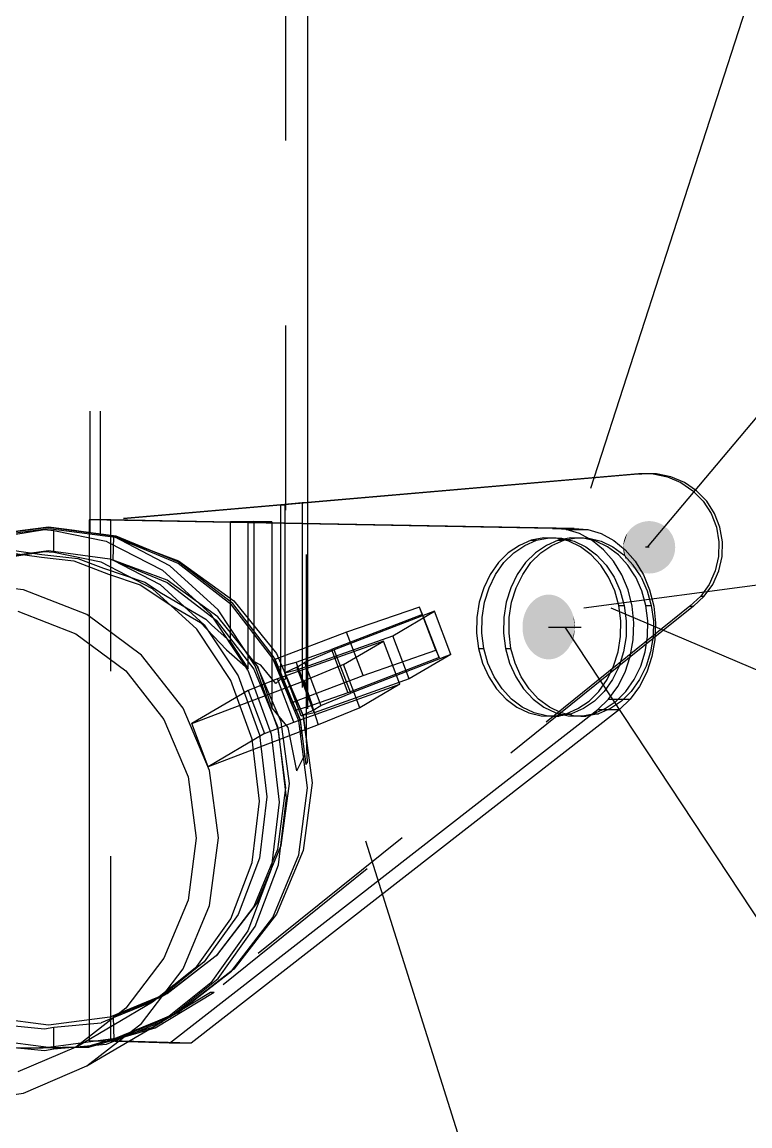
# Model space of a CAD drawing. Header units: millimetres. Extents: x 150000 to 150841, y 150000 to 150594.
# Drawn here: x 150241.28 to 150249.16, y 150458.07 to 150470.01 of the extents above; entities that cross this region are included whole.
import ezdxf

# ---------------------------------------------------------------- set-up
doc = ezdxf.new("R2010")
doc.units = ezdxf.units.MM
doc.linetypes.add('XKITLINE00', pattern=[0])
doc.linetypes.add('XKITLINE02', pattern=[4, 2, -2])

msp = doc.modelspace()

# ---------------------------------------------------------------- linework, layer by layer
at = {"color": 7, "linetype": 'XKITLINE02'}
for p, q in [((150244.129, 150502.728), (150244.129, 150462.903)), ((150242.012, 150464.485), (150242.012, 150465.799)), ((150242.124, 150464.47), (150242.124, 150465.799)), ((150248.11, 150465.122), (150247.989, 150465.123)), ((150248.11, 150465.122), (150248.148, 150465.122)), ((150248.11, 150465.122), (150248.265, 150465.091)), ((150248.265, 150465.091), (150248.411, 150465.029)), ((150248.411, 150465.029), (150248.542, 150464.939)), ((150248.542, 150464.939), (150248.652, 150464.825)), ((150244.366, 150464.812), (150241.231, 150464.541)), ((150244.366, 150464.809), (150241.27, 150464.541)), ((150244.311, 150464.808), (150244.077, 150464.787)), ((150244.077, 150464.787), (150244.121, 150464.788)), ((150244.077, 150462.963), (150244.077, 150464.787)), ((150244.355, 150464.808), (150244.121, 150464.788)), ((150244.121, 150464.788), (150244.121, 150462.967)), ((150244.355, 150464.808), (150244.311, 150464.808)), ((150244.311, 150464.808), (150244.311, 150462.291)), ((150244.355, 150462.249), (150244.355, 150464.808)), ((150248.652, 150464.825), (150248.738, 150464.691)), ((150248.738, 150464.691), (150248.796, 150464.543)), ((150240.832, 150464.448), (150241.562, 150464.544)), ((150241.562, 150464.528), (150240.836, 150464.432)), ((150241.563, 150464.544), (150241.282, 150464.507)), ((150241.563, 150464.544), (150241.338, 150464.515)), ((150241.562, 150464.544), (150242.293, 150464.448)), ((150242.288, 150464.432), (150241.562, 150464.528)), ((150241.787, 150464.515), (150241.563, 150464.544)), ((150241.843, 150464.507), (150241.563, 150464.544)), ((150242.295, 150464.448), (150241.633, 150464.535)), ((150243.724, 150464.592), (150242.002, 150464.625)), ((150242.002, 150464.625), (150242.002, 150463.284)), ((150242.237, 150464.625), (150242.002, 150464.625)), ((150242.237, 150458.986), (150242.237, 150464.625)), ((150243.724, 150464.597), (150242.237, 150464.625)), ((150243.533, 150463.304), (150243.533, 150464.605)), ((150243.533, 150464.605), (150243.724, 150464.601)), ((150243.533, 150464.605), (150243.75, 150464.605)), ((150243.75, 150464.605), (150243.788, 150464.605)), ((150243.788, 150464.601), (150243.788, 150464.605)), ((150243.982, 150464.601), (150243.788, 150464.605)), ((150243.788, 150464.591), (150243.788, 150463.091)), ((150243.982, 150464.588), (150243.982, 150462.594)), ((150244.366, 150464.58), (150244.366, 150461.999)), ((150248.796, 150464.543), (150248.823, 150464.386)), ((150240.77, 150464.401), (150241.52, 150464.518)), ((150241.338, 150464.515), (150241.001, 150464.47)), ((150241.52, 150464.518), (150241.622, 150464.507)), ((150241.622, 150464.269), (150241.622, 150464.507)), ((150241.622, 150464.507), (150242.187, 150464.394)), ((150242.124, 150464.47), (150241.787, 150464.515)), ((150242.264, 150464.189), (150242.27, 150464.442)), ((150242.878, 150464.127), (150242.27, 150464.442)), ((150242.27, 150464.442), (150242.969, 150464.18)), ((150242.965, 150464.152), (150242.288, 150464.432)), ((150242.973, 150464.166), (150242.293, 150464.448)), ((150242.907, 150464.194), (150242.295, 150464.448)), ((150246.72, 150464.348), (150246.849, 150464.403)), ((150246.791, 150464.403), (150246.849, 150464.403)), ((150246.849, 150464.403), (150246.984, 150464.429)), ((150247.084, 150464.403), (150246.955, 150464.348)), ((150247.013, 150464.348), (150247.142, 150464.403)), ((150247.219, 150464.429), (150247.084, 150464.403)), ((150247.084, 150464.403), (150247.142, 150464.403)), ((150247.142, 150464.403), (150247.277, 150464.429)), ((150247.219, 150464.429), (150247.277, 150464.429)), ((150247.355, 150464.426), (150247.219, 150464.429)), ((150247.277, 150464.429), (150247.414, 150464.426)), ((150247.489, 150464.393), (150247.355, 150464.426)), ((150247.414, 150464.426), (150247.548, 150464.393)), ((150240.898, 150464.203), (150241.562, 150464.291)), ((150241.143, 150464.298), (150241.492, 150464.249)), ((150241.562, 150464.291), (150242.227, 150464.203)), ((150242.187, 150464.394), (150242.213, 150464.38)), ((150242.213, 150464.38), (150242.797, 150464.079)), ((150246.601, 150464.266), (150246.72, 150464.348)), ((150246.955, 150464.348), (150246.835, 150464.266)), ((150246.894, 150464.266), (150247.013, 150464.348)), ((150247.617, 150464.333), (150247.489, 150464.393)), ((150247.548, 150464.393), (150247.675, 150464.333)), ((150247.734, 150464.246), (150247.617, 150464.333)), ((150247.675, 150464.333), (150247.792, 150464.246)), ((150248.823, 150464.386), (150248.819, 150464.227)), ((150241.52, 150464.279), (150240.833, 150464.172)), ((150241.492, 150464.249), (150241.881, 150464.206)), ((150241.622, 150464.269), (150241.52, 150464.279)), ((150242.132, 150464.166), (150241.622, 150464.269)), ((150241.881, 150464.206), (150242.158, 150464.1)), ((150242.69, 150463.878), (150242.132, 150464.166)), ((150242.227, 150464.203), (150242.846, 150463.947)), ((150242.264, 150464.189), (150242.772, 150463.926)), ((150242.847, 150463.97), (150242.264, 150464.189)), ((150242.969, 150464.18), (150243.57, 150463.748)), ((150243.558, 150463.718), (150242.973, 150464.166)), ((150246.495, 150464.161), (150246.601, 150464.266)), ((150246.835, 150464.266), (150246.729, 150464.161)), ((150246.788, 150464.161), (150246.894, 150464.266)), ((150247.837, 150464.135), (150247.734, 150464.246)), ((150247.792, 150464.246), (150247.895, 150464.135)), ((150248.819, 150464.227), (150248.784, 150464.072)), ((150242.158, 150464.1), (150242.605, 150463.95)), ((150242.797, 150464.079), (150243.321, 150463.602)), ((150243.401, 150463.65), (150242.878, 150464.127)), ((150243.546, 150463.706), (150242.965, 150464.152)), ((150246.405, 150464.034), (150246.495, 150464.161)), ((150246.729, 150464.161), (150246.639, 150464.034)), ((150246.698, 150464.034), (150246.788, 150464.161)), ((150247.906, 150464.029), (150247.837, 150464.135)), ((150247.965, 150464.029), (150247.895, 150464.135)), ((150248.784, 150464.072), (150248.719, 150463.926)), ((150242.605, 150463.95), (150242.785, 150463.83)), ((150242.772, 150463.926), (150243.25, 150463.489)), ((150242.846, 150463.947), (150243.378, 150463.539)), ((150243.396, 150463.575), (150242.847, 150463.97)), ((150246.334, 150463.889), (150246.405, 150464.034)), ((150246.639, 150464.034), (150246.569, 150463.889)), ((150246.627, 150463.889), (150246.698, 150464.034)), ((150247.922, 150464.004), (150247.906, 150464.029)), ((150247.988, 150463.857), (150247.922, 150464.004)), ((150247.981, 150464.004), (150247.965, 150464.029)), ((150247.981, 150464.004), (150248.047, 150463.857)), ((150248.719, 150463.926), (150248.626, 150463.797)), ((150243.17, 150463.442), (150242.69, 150463.878)), ((150242.785, 150463.83), (150243.268, 150463.548)), ((150246.285, 150463.732), (150246.334, 150463.889)), ((150246.569, 150463.889), (150246.52, 150463.732)), ((150246.578, 150463.732), (150246.627, 150463.889)), ((150248.033, 150463.697), (150247.988, 150463.857)), ((150248.047, 150463.857), (150248.091, 150463.697)), ((150248.51, 150463.689), (150243.316, 150459.514)), ((150243.992, 150463.125), (150243.546, 150463.706)), ((150244.006, 150463.134), (150243.558, 150463.718)), ((150243.57, 150463.748), (150244.03, 150463.177)), ((150246.259, 150463.567), (150246.285, 150463.732)), ((150246.52, 150463.732), (150246.494, 150463.567)), ((150246.552, 150463.567), (150246.578, 150463.732)), ((150248.033, 150463.697), (150248.091, 150463.697)), ((150248.054, 150463.531), (150248.033, 150463.697)), ((150248.091, 150463.697), (150248.113, 150463.531)), ((150248.626, 150463.797), (150248.51, 150463.689)), ((150248.51, 150463.689), (150248.549, 150463.689)), ((150248.626, 150463.797), (150248.665, 150463.797)), ((150243.698, 150463.033), (150243.321, 150463.602)), ((150243.818, 150463.052), (150243.396, 150463.575)), ((150243.802, 150463.043), (150243.401, 150463.65)), ((150245.613, 150463.6), (150244.627, 150463.22)), ((150245.743, 150463.635), (150244.657, 150463.217)), ((150245.581, 150463.679), (150244.791, 150463.408)), ((150245.291, 150463.37), (150245.743, 150463.635)), ((150245.613, 150463.6), (150245.581, 150463.679)), ((150245.759, 150463.212), (150245.581, 150463.679)), ((150245.792, 150463.133), (150245.613, 150463.6)), ((150245.921, 150463.168), (150245.743, 150463.635)), ((150246.257, 150463.398), (150246.259, 150463.567)), ((150246.494, 150463.567), (150246.491, 150463.398)), ((150246.55, 150463.398), (150246.552, 150463.567)), ((150247.652, 150463.672), (150254.597, 150460.728)), ((150243.25, 150463.489), (150243.618, 150462.935)), ((150243.268, 150463.548), (150243.327, 150463.486)), ((150243.327, 150463.486), (150243.533, 150463.304)), ((150243.378, 150463.539), (150243.786, 150463.007)), ((150248.051, 150463.362), (150248.054, 150463.531)), ((150248.113, 150463.531), (150248.11, 150463.362)), ((150243.538, 150462.887), (150243.17, 150463.442)), ((150248.13, 150463.353), (150243.355, 150459.514)), ((150244.791, 150463.408), (150244.013, 150463.111)), ((150244.262, 150463.004), (150245.291, 150463.37)), ((150244.969, 150462.941), (150244.791, 150463.408)), ((150245.469, 150462.903), (150245.291, 150463.37)), ((150246.278, 150463.232), (150246.257, 150463.398)), ((150246.491, 150463.398), (150246.512, 150463.232)), ((150246.571, 150463.232), (150246.55, 150463.398)), ((150248.025, 150463.197), (150248.051, 150463.362)), ((150248.11, 150463.362), (150248.084, 150463.197)), ((150243.533, 150463.304), (150243.724, 150463.01)), ((150244.243, 150463.085), (150244.627, 150463.22)), ((150244.657, 150463.217), (150244.334, 150463.081)), ((150244.627, 150463.22), (150244.805, 150462.753)), ((150244.835, 150462.75), (150244.657, 150463.217)), ((150244.969, 150462.941), (150245.759, 150463.212)), ((150245.759, 150463.212), (150245.792, 150463.133)), ((150246.219, 150463.232), (150246.278, 150463.232)), ((150246.322, 150463.072), (150246.278, 150463.232)), ((150246.512, 150463.232), (150246.571, 150463.232)), ((150246.512, 150463.232), (150246.556, 150463.072)), ((150246.615, 150463.072), (150246.571, 150463.232)), ((150243.863, 150463.05), (150243.788, 150463.091)), ((150243.788, 150463.091), (150243.828, 150463.029)), ((150244.272, 150462.449), (150243.992, 150463.125)), ((150244.006, 150463.134), (150244.077, 150462.963)), ((150244.013, 150463.111), (150244.047, 150463.029)), ((150244.191, 150462.644), (150244.013, 150463.111)), ((150244.03, 150463.177), (150244.32, 150462.505)), ((150245.792, 150463.133), (150244.805, 150462.753)), ((150245.921, 150463.168), (150244.835, 150462.75)), ((150245.921, 150463.168), (150245.469, 150462.903)), ((150247.976, 150463.04), (150248.025, 150463.197)), ((150248.084, 150463.197), (150248.035, 150463.04)), ((150243.786, 150463.007), (150244.043, 150462.387)), ((150244.055, 150462.349), (150243.802, 150463.043)), ((150244.083, 150462.437), (150243.818, 150463.052)), ((150243.828, 150463.029), (150243.982, 150462.594)), ((150244.024, 150462.852), (150243.863, 150463.05)), ((150244.029, 150463.077), (150244.291, 150462.453)), ((150244.047, 150463.029), (150244.06, 150463.033)), ((150244.225, 150462.562), (150244.047, 150463.029)), ((150244.06, 150463.033), (150244.243, 150463.085)), ((150244.251, 150463.03), (150244.122, 150462.969)), ((150244.122, 150462.969), (150244.262, 150463.004)), ((150244.3, 150462.502), (150244.122, 150462.969)), ((150244.421, 150462.618), (150244.243, 150463.085)), ((150244.251, 150463.03), (150244.334, 150463.081)), ((150244.429, 150462.563), (150244.251, 150463.03)), ((150244.262, 150463.004), (150244.44, 150462.537)), ((150244.334, 150463.081), (150244.512, 150462.614)), ((150246.388, 150462.925), (150246.322, 150463.072)), ((150246.556, 150463.072), (150246.623, 150462.925)), ((150246.681, 150462.925), (150246.615, 150463.072)), ((150247.906, 150462.895), (150247.976, 150463.04)), ((150248.035, 150463.04), (150247.964, 150462.895)), ((150243.769, 150462.252), (150243.538, 150462.887)), ((150243.618, 150462.935), (150243.849, 150462.299)), ((150244.024, 150462.852), (150244.095, 150462.918)), ((150244.22, 150462.436), (150244.042, 150462.903)), ((150244.077, 150462.963), (150244.289, 150462.453)), ((150244.095, 150462.918), (150244.288, 150462.453)), ((150244.129, 150462.903), (150244.109, 150462.884)), ((150244.121, 150462.967), (150244.129, 150462.903)), ((150244.32, 150462.505), (150244.121, 150462.967)), ((150244.191, 150462.644), (150244.969, 150462.941)), ((150245.469, 150462.903), (150244.44, 150462.537)), ((150246.474, 150462.794), (150246.388, 150462.925)), ((150246.623, 150462.925), (150246.708, 150462.794)), ((150246.767, 150462.794), (150246.681, 150462.925)), ((150247.816, 150462.768), (150247.906, 150462.895)), ((150247.964, 150462.895), (150247.874, 150462.768)), ((150243.724, 150462.777), (150243.902, 150462.31)), ((150243.793, 150462.804), (150243.975, 150462.303)), ((150244.22, 150462.436), (150245.369, 150462.844)), ((150244.805, 150462.753), (150244.421, 150462.618)), ((150244.512, 150462.614), (150244.835, 150462.75)), ((150246.577, 150462.683), (150246.474, 150462.794)), ((150246.708, 150462.794), (150246.811, 150462.683)), ((150246.87, 150462.683), (150246.767, 150462.794)), ((150247.71, 150462.662), (150247.816, 150462.768)), ((150247.874, 150462.768), (150247.768, 150462.662)), ((150244.225, 150462.562), (150244.191, 150462.644)), ((150244.225, 150462.562), (150244.421, 150462.618)), ((150244.429, 150462.563), (150244.512, 150462.614)), ((150246.694, 150462.596), (150246.577, 150462.683)), ((150246.811, 150462.683), (150246.928, 150462.596)), ((150246.987, 150462.596), (150246.87, 150462.683)), ((150247.59, 150462.581), (150247.71, 150462.662)), ((150247.768, 150462.662), (150247.649, 150462.581)), ((150244.158, 150462.377), (150243.982, 150462.594)), ((150244.3, 150462.502), (150244.429, 150462.563)), ((150244.44, 150462.537), (150244.3, 150462.502)), ((150244.355, 150462.249), (150244.32, 150462.505)), ((150244.32, 150462.505), (150244.419, 150461.778)), ((150246.821, 150462.536), (150246.694, 150462.596)), ((150246.955, 150462.503), (150246.821, 150462.536)), ((150246.928, 150462.596), (150247.056, 150462.536)), ((150247.092, 150462.5), (150246.955, 150462.503)), ((150247.114, 150462.536), (150246.987, 150462.596)), ((150247.056, 150462.536), (150247.19, 150462.503)), ((150247.248, 150462.503), (150247.114, 150462.536)), ((150247.19, 150462.503), (150247.326, 150462.5)), ((150247.385, 150462.5), (150247.248, 150462.503)), ((150247.326, 150462.5), (150247.461, 150462.526)), ((150247.326, 150462.5), (150247.385, 150462.5)), ((150247.52, 150462.526), (150247.385, 150462.5)), ((150247.461, 150462.526), (150247.59, 150462.581)), ((150247.461, 150462.526), (150247.52, 150462.526)), ((150247.649, 150462.581), (150247.52, 150462.526)), ((150243.902, 150462.31), (150244.22, 150462.436)), ((150244.043, 150462.387), (150244.13, 150461.723)), ((150244.174, 150461.771), (150244.083, 150462.437)), ((150244.251, 150461.908), (150244.158, 150462.377)), ((150244.367, 150461.723), (150244.272, 150462.449)), ((150244.288, 150462.453), (150244.351, 150461.976)), ((150244.289, 150462.453), (150244.311, 150462.291)), ((150244.311, 150462.291), (150244.291, 150462.453)), ((150243.902, 150462.31), (150243.29, 150461.95)), ((150243.848, 150461.58), (150243.769, 150462.252)), ((150243.849, 150462.299), (150243.927, 150461.627)), ((150243.975, 150462.303), (150243.985, 150462.215)), ((150244.141, 150461.615), (150244.055, 150462.349)), ((150244.366, 150461.999), (150244.355, 150462.249)), ((150244.251, 150461.908), (150244.337, 150462.082)), ((150244.351, 150461.976), (150244.366, 150461.999)), ((150244.419, 150461.778), (150244.32, 150461.046)), ((150244.13, 150461.723), (150244.043, 150461.058)), ((150244.083, 150461.101), (150244.174, 150461.771)), ((150244.272, 150460.997), (150244.367, 150461.723)), ((150243.769, 150460.916), (150243.848, 150461.58)), ((150243.927, 150461.627), (150243.849, 150460.963)), ((150244.055, 150460.89), (150244.141, 150461.615)), ((150244.043, 150461.058), (150243.786, 150460.439)), ((150243.818, 150460.471), (150244.083, 150461.101)), ((150243.849, 150460.963), (150243.618, 150460.353)), ((150243.992, 150460.32), (150244.272, 150460.997)), ((150244.32, 150461.046), (150244.03, 150460.358)), ((150243.538, 150460.306), (150243.769, 150460.916)), ((150243.802, 150460.224), (150244.055, 150460.89)), ((150243.396, 150459.924), (150243.818, 150460.471)), ((150243.618, 150460.353), (150243.25, 150459.839)), ((150243.786, 150460.439), (150243.378, 150459.907)), ((150244.03, 150460.358), (150243.57, 150459.761)), ((150243.17, 150459.791), (150243.538, 150460.306)), ((150243.401, 150459.662), (150243.802, 150460.224)), ((150243.546, 150459.739), (150243.992, 150460.32)), ((150243.378, 150459.907), (150242.846, 150459.499)), ((150242.847, 150459.499), (150243.396, 150459.924)), ((150242.69, 150459.407), (150243.17, 150459.791)), ((150243.25, 150459.839), (150242.772, 150459.455)), ((150243.57, 150459.761), (150242.969, 150459.296)), ((150242.878, 150459.243), (150243.401, 150459.662)), ((150242.965, 150459.294), (150243.546, 150459.739)), ((150242.679, 150459.126), (150243.316, 150459.514)), ((150242.717, 150459.126), (150243.355, 150459.514)), ((150243.316, 150459.514), (150243.355, 150459.514)), ((150241.859, 150458.919), (150242.69, 150459.407)), ((150242.846, 150459.499), (150242.227, 150459.242)), ((150242.69, 150459.407), (150242.263, 150459.233)), ((150242.264, 150459.248), (150242.847, 150459.499)), ((150242.772, 150459.455), (150242.264, 150459.248)), ((150242.772, 150459.455), (150242.847, 150459.499)), ((150242.969, 150459.296), (150242.27, 150458.995)), ((150242.288, 150459.013), (150242.965, 150459.294)), ((150242.969, 150459.296), (150242.878, 150459.243)), ((150241.562, 150459.155), (150240.898, 150459.242)), ((150242.227, 150459.242), (150241.562, 150459.155)), ((150242.002, 150459.167), (150242.002, 150458.986)), ((150242.797, 150459.195), (150242.187, 150458.946)), ((150242.264, 150459.248), (150242.27, 150458.995)), ((150242.878, 150459.243), (150242.27, 150458.995)), ((150241.622, 150458.894), (150241.622, 150459.132)), ((150242.679, 150459.126), (150241.963, 150458.918)), ((150242.001, 150458.918), (150242.717, 150459.126)), ((150242.679, 150459.126), (150242.717, 150459.126)), ((150241.52, 150458.878), (150240.77, 150458.953)), ((150240.836, 150459.013), (150241.562, 150458.918)), ((150241.963, 150458.918), (150241.217, 150458.906)), ((150241.256, 150458.906), (150242.001, 150458.918)), ((150241.562, 150458.918), (150242.288, 150459.013)), ((150242.187, 150458.946), (150241.622, 150458.894)), ((150242.002, 150458.986), (150242.237, 150458.986)), ((150242.422, 150458.975), (150242.002, 150458.986)), ((150243.108, 150458.962), (150242.237, 150458.986)), ((150241.622, 150458.894), (150241.52, 150458.878))]:
    msp.add_line(p, q, dxfattribs=at)
at = {"color": 2, "linetype": 'XKITLINE00'}
for p, q in [((150244.366, 150502.728), (150244.366, 150464.58)), ((150247.951, 150465.123), (150244.366, 150464.812)), ((150247.99, 150465.123), (150244.366, 150464.809)), ((150247.989, 150465.123), (150247.951, 150465.123)), ((150247.951, 150465.123), (150247.99, 150465.123)), ((150248.148, 150465.122), (150247.99, 150465.123)), ((150248.304, 150465.091), (150248.148, 150465.122)), ((150248.45, 150465.029), (150248.304, 150465.091)), ((150248.58, 150464.939), (150248.45, 150465.029)), ((150248.691, 150464.825), (150248.58, 150464.939)), ((150248.777, 150464.691), (150248.691, 150464.825)), ((150248.834, 150464.543), (150248.777, 150464.691)), ((150243.724, 150463.01), (150243.724, 150464.601)), ((150243.952, 150464.601), (150243.724, 150464.601)), ((150247.256, 150464.531), (150243.724, 150464.597)), ((150247.022, 150464.531), (150243.724, 150464.592)), ((150243.788, 150464.601), (150243.788, 150464.591)), ((150243.982, 150464.601), (150243.952, 150464.601)), ((150243.982, 150464.601), (150243.982, 150464.588)), ((150247.17, 150464.519), (150247.022, 150464.531)), ((150247.022, 150464.531), (150247.256, 150464.531)), ((150247.256, 150464.531), (150247.404, 150464.519)), ((150248.862, 150464.386), (150248.834, 150464.543)), ((150246.791, 150464.403), (150246.662, 150464.348)), ((150246.926, 150464.429), (150246.791, 150464.403)), ((150246.926, 150464.429), (150246.984, 150464.429)), ((150247.062, 150464.426), (150246.926, 150464.429)), ((150246.984, 150464.429), (150247.121, 150464.426)), ((150247.196, 150464.393), (150247.062, 150464.426)), ((150247.121, 150464.426), (150247.255, 150464.393)), ((150247.17, 150464.519), (150247.404, 150464.519)), ((150247.314, 150464.475), (150247.17, 150464.519)), ((150247.45, 150464.402), (150247.314, 150464.475)), ((150247.404, 150464.519), (150247.549, 150464.475)), ((150247.549, 150464.475), (150247.685, 150464.402)), ((150246.662, 150464.348), (150246.542, 150464.266)), ((150247.324, 150464.333), (150247.196, 150464.393)), ((150247.255, 150464.393), (150247.382, 150464.333)), ((150247.441, 150464.246), (150247.324, 150464.333)), ((150247.382, 150464.333), (150247.499, 150464.246)), ((150247.574, 150464.301), (150247.45, 150464.402)), ((150247.683, 150464.175), (150247.574, 150464.301)), ((150247.685, 150464.402), (150247.809, 150464.301)), ((150247.809, 150464.301), (150247.917, 150464.175)), ((150248.858, 150464.227), (150248.862, 150464.386)), ((150241.102, 150464.274), (150241.485, 150464.22)), ((150241.485, 150464.22), (150241.838, 150464.181)), ((150241.838, 150464.181), (150242.213, 150464.037)), ((150246.542, 150464.266), (150246.436, 150464.161)), ((150247.544, 150464.135), (150247.441, 150464.246)), ((150247.499, 150464.246), (150247.602, 150464.135)), ((150247.772, 150464.029), (150247.683, 150464.175)), ((150247.917, 150464.175), (150248.006, 150464.029)), ((150248.823, 150464.072), (150248.858, 150464.227)), ((150246.436, 150464.161), (150246.346, 150464.034)), ((150247.629, 150464.004), (150247.544, 150464.135)), ((150247.602, 150464.135), (150247.688, 150464.004)), ((150248.757, 150463.926), (150248.823, 150464.072)), ((150241.292, 150463.868), (150240.555, 150463.951)), ((150242.213, 150464.037), (150242.557, 150463.922)), ((150246.346, 150464.034), (150246.276, 150463.889)), ((150247.695, 150463.857), (150247.629, 150464.004)), ((150247.688, 150464.004), (150247.754, 150463.857)), ((150247.839, 150463.865), (150247.772, 150464.029)), ((150248.006, 150464.029), (150248.073, 150463.865)), ((150248.665, 150463.797), (150248.757, 150463.926)), ((150241.979, 150463.598), (150241.292, 150463.868)), ((150242.557, 150463.922), (150242.897, 150463.695)), ((150246.276, 150463.889), (150246.227, 150463.732)), ((150247.74, 150463.697), (150247.695, 150463.857)), ((150247.754, 150463.857), (150247.798, 150463.697)), ((150247.883, 150463.69), (150247.839, 150463.865)), ((150248.073, 150463.865), (150248.117, 150463.69)), ((150242.897, 150463.695), (150243.209, 150463.513)), ((150246.227, 150463.732), (150246.201, 150463.567)), ((150247.74, 150463.697), (150247.798, 150463.697)), ((150247.761, 150463.531), (150247.74, 150463.697)), ((150247.798, 150463.697), (150247.82, 150463.531)), ((150247.902, 150463.508), (150247.883, 150463.69)), ((150248.117, 150463.69), (150248.136, 150463.508)), ((150248.549, 150463.689), (150248.13, 150463.353)), ((150248.549, 150463.689), (150248.665, 150463.797)), ((150241.23, 150463.637), (150241.859, 150463.39)), ((150242.569, 150463.161), (150241.979, 150463.598)), ((150246.201, 150463.567), (150246.198, 150463.398)), ((150243.209, 150463.513), (150243.49, 150463.217)), ((150247.758, 150463.362), (150247.761, 150463.531)), ((150247.82, 150463.531), (150247.817, 150463.362)), ((150247.895, 150463.325), (150247.902, 150463.508)), ((150248.136, 150463.508), (150248.129, 150463.325)), ((150241.859, 150463.39), (150242.399, 150462.989)), ((150246.198, 150463.398), (150246.219, 150463.232)), ((150247.732, 150463.197), (150247.758, 150463.362)), ((150247.817, 150463.362), (150247.791, 150463.197)), ((150242.002, 150463.284), (150242.002, 150459.167)), ((150243.49, 150463.217), (150243.724, 150463.01)), ((150245.19, 150463.311), (150244.042, 150462.903)), ((150244.758, 150463.057), (150245.19, 150463.311)), ((150245.369, 150462.844), (150245.19, 150463.311)), ((150246.219, 150463.232), (150246.263, 150463.072)), ((150247.863, 150463.146), (150247.895, 150463.325)), ((150248.129, 150463.325), (150248.097, 150463.146)), ((150243.022, 150462.585), (150242.569, 150463.161)), ((150247.683, 150463.04), (150247.732, 150463.197)), ((150247.791, 150463.197), (150247.742, 150463.04)), ((150247.807, 150462.977), (150247.863, 150463.146)), ((150248.097, 150463.146), (150248.041, 150462.977)), ((150242.399, 150462.989), (150242.813, 150462.462)), ((150243.723, 150462.997), (150243.698, 150463.033)), ((150243.723, 150462.997), (150243.793, 150462.804)), ((150244.758, 150463.057), (150244.33, 150462.882)), ((150244.936, 150462.59), (150244.758, 150463.057)), ((150246.263, 150463.072), (150246.33, 150462.925)), ((150247.613, 150462.895), (150247.683, 150463.04)), ((150247.742, 150463.04), (150247.671, 150462.895)), ((150247.728, 150462.821), (150247.807, 150462.977)), ((150248.041, 150462.977), (150247.962, 150462.821)), ((150243.115, 150462.419), (150244.33, 150462.882)), ((150244.042, 150462.903), (150243.724, 150462.777)), ((150244.33, 150462.882), (150244.484, 150462.405)), ((150246.33, 150462.925), (150246.415, 150462.794)), ((150247.523, 150462.768), (150247.613, 150462.895)), ((150247.671, 150462.895), (150247.581, 150462.768)), ((150243.724, 150462.777), (150243.115, 150462.419)), ((150245.369, 150462.844), (150244.936, 150462.59)), ((150246.415, 150462.794), (150246.518, 150462.683)), ((150247.417, 150462.662), (150247.523, 150462.768)), ((150247.581, 150462.768), (150247.475, 150462.662)), ((150247.628, 150462.685), (150247.728, 150462.821)), ((150247.962, 150462.821), (150247.863, 150462.685)), ((150246.518, 150462.683), (150246.635, 150462.596)), ((150247.297, 150462.581), (150247.417, 150462.662)), ((150247.475, 150462.662), (150247.356, 150462.581)), ((150247.512, 150462.572), (150247.628, 150462.685)), ((150247.628, 150462.685), (150247.863, 150462.685)), ((150247.863, 150462.685), (150247.746, 150462.572)), ((150242.874, 150458.962), (150247.512, 150462.572)), ((150243.307, 150461.91), (150243.022, 150462.585)), ((150247.746, 150462.572), (150243.108, 150458.962)), ((150244.936, 150462.59), (150244.484, 150462.405)), ((150246.635, 150462.596), (150246.763, 150462.536)), ((150246.763, 150462.536), (150246.897, 150462.503)), ((150246.897, 150462.503), (150247.033, 150462.5)), ((150247.033, 150462.5), (150247.168, 150462.526)), ((150247.033, 150462.5), (150247.092, 150462.5)), ((150247.227, 150462.526), (150247.092, 150462.5)), ((150247.168, 150462.526), (150247.297, 150462.581)), ((150247.168, 150462.526), (150247.227, 150462.526)), ((150247.356, 150462.581), (150247.227, 150462.526)), ((150247.512, 150462.572), (150247.746, 150462.572)), ((150242.813, 150462.462), (150243.074, 150461.844)), ((150243.29, 150461.95), (150243.115, 150462.419)), ((150244.484, 150462.405), (150243.29, 150461.95)), ((150243.985, 150462.215), (150244.061, 150461.568)), ((150243.404, 150461.182), (150243.307, 150461.91)), ((150243.074, 150461.844), (150243.163, 150461.178)), ((150244.061, 150461.568), (150243.975, 150460.843)), ((150243.163, 150461.178), (150243.074, 150460.508)), ((150243.307, 150460.45), (150243.404, 150461.182)), ((150243.975, 150460.843), (150243.723, 150460.177)), ((150243.074, 150460.508), (150242.813, 150459.881)), ((150243.022, 150459.765), (150243.307, 150460.45)), ((150243.723, 150460.177), (150243.321, 150459.615)), ((150242.813, 150459.881), (150242.399, 150459.339)), ((150242.569, 150459.173), (150243.022, 150459.765)), ((150243.321, 150459.615), (150242.797, 150459.195)), ((150242.399, 150459.339), (150241.859, 150458.919)), ((150240.833, 150459.185), (150241.52, 150459.116)), ((150241.622, 150459.132), (150242.132, 150459.179)), ((150241.979, 150458.715), (150242.797, 150459.195)), ((150241.979, 150458.715), (150242.569, 150459.173)), ((150242.263, 150459.233), (150242.132, 150459.179)), ((150241.52, 150459.116), (150241.622, 150459.132)), ((150241.859, 150458.919), (150241.23, 150458.65)), ((150242.874, 150458.962), (150242.422, 150458.975)), ((150243.108, 150458.962), (150242.874, 150458.962)), ((150241.292, 150458.421), (150241.979, 150458.715)), ((150240.555, 150458.311), (150241.292, 150458.421))]:
    msp.add_line(p, q, dxfattribs=at)
at = {"color": 7, "linetype": 'XKITLINE00'}
for p, q in [((150247.437, 150464.965), (150252.152, 150479.541)), ((150248.049, 150464.327), (150252.681, 150469.84)), ((150247.359, 150463.672), (150254.843, 150464.659)), ((150247.155, 150463.464), (150252.367, 150455.564)), ((150244.996, 150461.152), (150249.668, 150446.336))]:
    msp.add_line(p, q, dxfattribs=at)
at = {"color": 3, "linetype": 'XKITLINE00'}
for p, q in [((150248.068, 150464.327), (150248.029, 150464.327)), ((150246.979, 150463.464), (150247.331, 150463.464))]:
    msp.add_line(p, q, dxfattribs=at)
at = {"color": 3, "linetype": 'Continuous'}
for points in [[(150247.786, 150464.34), (150248.095, 150464.608), (150248.082, 150464.61)], [(150247.786, 150464.34), (150248.082, 150464.61), (150248.068, 150464.61)], [(150247.786, 150464.34), (150248.068, 150464.61), (150248.054, 150464.61)], [(150247.786, 150464.34), (150248.054, 150464.61), (150248.04, 150464.608)], [(150247.786, 150464.34), (150248.109, 150464.607), (150248.095, 150464.608)], [(150247.786, 150464.34), (150248.04, 150464.608), (150248.026, 150464.607)], [(150247.786, 150464.34), (150248.123, 150464.604), (150248.109, 150464.607)], [(150247.786, 150464.34), (150248.026, 150464.607), (150248.013, 150464.604)], [(150247.786, 150464.34), (150248.136, 150464.601), (150248.123, 150464.604)], [(150247.786, 150464.34), (150248.013, 150464.604), (150247.999, 150464.601)], [(150247.786, 150464.34), (150248.15, 150464.598), (150248.136, 150464.601)], [(150247.786, 150464.34), (150247.999, 150464.601), (150247.986, 150464.598)], [(150247.786, 150464.34), (150248.163, 150464.593), (150248.15, 150464.598)], [(150247.786, 150464.34), (150247.986, 150464.598), (150247.973, 150464.593)], [(150247.786, 150464.34), (150248.176, 150464.588), (150248.163, 150464.593)], [(150247.786, 150464.34), (150247.973, 150464.593), (150247.96, 150464.588)], [(150247.786, 150464.34), (150248.188, 150464.583), (150248.176, 150464.588)], [(150247.786, 150464.34), (150247.96, 150464.588), (150247.947, 150464.583)], [(150247.786, 150464.34), (150248.201, 150464.576), (150248.188, 150464.583)], [(150247.786, 150464.34), (150247.947, 150464.583), (150247.935, 150464.576)], [(150247.786, 150464.34), (150248.213, 150464.57), (150248.201, 150464.576)], [(150247.786, 150464.34), (150247.935, 150464.576), (150247.923, 150464.57)], [(150247.786, 150464.34), (150248.224, 150464.562), (150248.213, 150464.57)], [(150247.786, 150464.34), (150247.923, 150464.57), (150247.911, 150464.562)], [(150247.786, 150464.34), (150248.236, 150464.554), (150248.224, 150464.562)], [(150247.786, 150464.34), (150247.911, 150464.562), (150247.9, 150464.554)], [(150247.786, 150464.34), (150248.247, 150464.546), (150248.236, 150464.554)], [(150247.786, 150464.34), (150247.9, 150464.554), (150247.889, 150464.546)], [(150247.786, 150464.34), (150248.257, 150464.536), (150248.247, 150464.546)], [(150247.786, 150464.34), (150247.889, 150464.546), (150247.878, 150464.536)], [(150247.786, 150464.34), (150248.267, 150464.527), (150248.257, 150464.536)], [(150247.786, 150464.34), (150247.878, 150464.536), (150247.868, 150464.527)], [(150247.786, 150464.34), (150248.277, 150464.517), (150248.267, 150464.527)], [(150247.786, 150464.34), (150247.868, 150464.527), (150247.859, 150464.517)], [(150247.786, 150464.34), (150248.286, 150464.506), (150248.277, 150464.517)], [(150247.786, 150464.34), (150247.859, 150464.517), (150247.85, 150464.506)], [(150247.786, 150464.34), (150248.294, 150464.495), (150248.286, 150464.506)], [(150247.786, 150464.34), (150247.85, 150464.506), (150247.841, 150464.495)], [(150247.786, 150464.34), (150248.302, 150464.484), (150248.294, 150464.495)], [(150247.786, 150464.34), (150247.841, 150464.495), (150247.833, 150464.484)], [(150247.786, 150464.34), (150248.31, 150464.472), (150248.302, 150464.484)], [(150247.786, 150464.34), (150247.833, 150464.484), (150247.826, 150464.472)], [(150247.786, 150464.34), (150248.317, 150464.46), (150248.31, 150464.472)], [(150247.786, 150464.34), (150247.826, 150464.472), (150247.819, 150464.46)], [(150247.786, 150464.34), (150248.323, 150464.448), (150248.317, 150464.46)], [(150247.786, 150464.34), (150247.819, 150464.46), (150247.813, 150464.448)], [(150247.786, 150464.34), (150248.328, 150464.435), (150248.323, 150464.448)], [(150247.786, 150464.34), (150247.813, 150464.448), (150247.807, 150464.435)], [(150247.786, 150464.34), (150248.333, 150464.422), (150248.328, 150464.435)], [(150247.786, 150464.34), (150247.807, 150464.435), (150247.802, 150464.422)], [(150247.786, 150464.34), (150248.338, 150464.409), (150248.333, 150464.422)], [(150247.786, 150464.34), (150247.802, 150464.422), (150247.798, 150464.409)], [(150247.786, 150464.34), (150248.341, 150464.395), (150248.338, 150464.409)], [(150247.786, 150464.34), (150247.798, 150464.409), (150247.794, 150464.395)], [(150247.786, 150464.34), (150248.344, 150464.382), (150248.341, 150464.395)], [(150247.786, 150464.34), (150247.794, 150464.395), (150247.791, 150464.382)], [(150247.786, 150464.34), (150248.347, 150464.368), (150248.344, 150464.382)], [(150247.786, 150464.34), (150247.791, 150464.382), (150247.789, 150464.368)], [(150247.786, 150464.34), (150248.348, 150464.354), (150248.347, 150464.368)], [(150247.786, 150464.34), (150247.789, 150464.368), (150247.787, 150464.354)], [(150247.786, 150464.34), (150248.349, 150464.34), (150248.348, 150464.354)], [(150247.786, 150464.34), (150247.786, 150464.327), (150247.786, 150464.313)], [(150247.786, 150464.34), (150247.786, 150464.313), (150247.787, 150464.299)], [(150247.786, 150464.34), (150247.787, 150464.299), (150247.789, 150464.285)], [(150247.786, 150464.34), (150247.789, 150464.285), (150247.791, 150464.271)], [(150247.786, 150464.34), (150247.791, 150464.271), (150247.794, 150464.258)], [(150247.786, 150464.34), (150247.794, 150464.258), (150247.798, 150464.244)], [(150247.786, 150464.34), (150247.798, 150464.244), (150247.802, 150464.231)], [(150247.786, 150464.34), (150247.802, 150464.231), (150247.807, 150464.218)], [(150247.786, 150464.34), (150247.807, 150464.218), (150247.813, 150464.205)], [(150247.786, 150464.34), (150247.813, 150464.205), (150247.819, 150464.193)], [(150247.786, 150464.34), (150247.819, 150464.193), (150247.826, 150464.181)], [(150247.786, 150464.34), (150247.826, 150464.181), (150247.833, 150464.169)], [(150247.786, 150464.34), (150247.833, 150464.169), (150247.841, 150464.158)], [(150247.786, 150464.34), (150247.841, 150464.158), (150247.85, 150464.147)], [(150247.786, 150464.34), (150247.85, 150464.147), (150247.859, 150464.136)], [(150247.786, 150464.34), (150247.859, 150464.136), (150247.868, 150464.126)], [(150247.786, 150464.34), (150247.868, 150464.126), (150247.878, 150464.117)], [(150247.786, 150464.34), (150247.878, 150464.117), (150247.889, 150464.108)], [(150247.786, 150464.34), (150247.889, 150464.108), (150247.9, 150464.099)], [(150247.786, 150464.34), (150247.9, 150464.099), (150247.911, 150464.091)], [(150247.786, 150464.34), (150247.911, 150464.091), (150247.923, 150464.084)], [(150247.786, 150464.34), (150247.923, 150464.084), (150247.935, 150464.077)], [(150247.786, 150464.34), (150247.935, 150464.077), (150247.947, 150464.07)], [(150247.786, 150464.34), (150247.947, 150464.07), (150247.96, 150464.065)], [(150247.786, 150464.34), (150247.96, 150464.065), (150247.973, 150464.06)], [(150247.786, 150464.34), (150247.973, 150464.06), (150247.986, 150464.055)], [(150247.786, 150464.34), (150247.986, 150464.055), (150247.999, 150464.052)], [(150247.786, 150464.34), (150247.999, 150464.052), (150248.013, 150464.049)], [(150247.786, 150464.34), (150248.013, 150464.049), (150248.026, 150464.046)], [(150247.786, 150464.34), (150248.026, 150464.046), (150248.04, 150464.045)], [(150247.786, 150464.34), (150248.04, 150464.045), (150248.054, 150464.044)], [(150247.786, 150464.34), (150248.054, 150464.044), (150248.068, 150464.043)], [(150247.786, 150464.34), (150248.068, 150464.043), (150248.082, 150464.044)], [(150247.786, 150464.34), (150248.082, 150464.044), (150248.095, 150464.045)], [(150247.786, 150464.34), (150248.095, 150464.045), (150248.109, 150464.046)], [(150247.786, 150464.34), (150248.109, 150464.046), (150248.123, 150464.049)], [(150247.786, 150464.34), (150248.123, 150464.049), (150248.136, 150464.052)], [(150247.786, 150464.34), (150248.136, 150464.052), (150248.15, 150464.055)], [(150247.786, 150464.34), (150248.15, 150464.055), (150248.163, 150464.06)], [(150247.786, 150464.34), (150248.163, 150464.06), (150248.176, 150464.065)], [(150247.786, 150464.34), (150248.176, 150464.065), (150248.188, 150464.07)], [(150247.786, 150464.34), (150248.188, 150464.07), (150248.201, 150464.077)], [(150247.786, 150464.34), (150248.201, 150464.077), (150248.213, 150464.084)], [(150247.786, 150464.34), (150248.213, 150464.084), (150248.224, 150464.091)], [(150247.786, 150464.34), (150248.224, 150464.091), (150248.236, 150464.099)], [(150247.786, 150464.34), (150248.236, 150464.099), (150248.247, 150464.108)], [(150247.786, 150464.34), (150248.247, 150464.108), (150248.257, 150464.117)], [(150247.786, 150464.34), (150248.257, 150464.117), (150248.267, 150464.126)], [(150247.786, 150464.34), (150248.267, 150464.126), (150248.277, 150464.136)], [(150247.786, 150464.34), (150248.277, 150464.136), (150248.286, 150464.147)], [(150247.786, 150464.34), (150248.286, 150464.147), (150248.294, 150464.158)], [(150247.786, 150464.34), (150248.294, 150464.158), (150248.302, 150464.169)], [(150247.786, 150464.34), (150248.302, 150464.169), (150248.31, 150464.181)], [(150247.786, 150464.34), (150248.31, 150464.181), (150248.317, 150464.193)], [(150247.786, 150464.34), (150248.317, 150464.193), (150248.323, 150464.205)], [(150247.786, 150464.34), (150248.323, 150464.205), (150248.328, 150464.218)], [(150247.786, 150464.34), (150248.328, 150464.218), (150248.333, 150464.231)], [(150247.786, 150464.34), (150248.333, 150464.231), (150248.338, 150464.244)], [(150247.786, 150464.34), (150248.338, 150464.244), (150248.341, 150464.258)], [(150247.786, 150464.34), (150248.341, 150464.258), (150248.344, 150464.271)], [(150247.786, 150464.34), (150248.344, 150464.271), (150248.347, 150464.285)], [(150247.786, 150464.34), (150248.347, 150464.285), (150248.348, 150464.299)], [(150247.786, 150464.34), (150248.348, 150464.299), (150248.349, 150464.313)], [(150247.786, 150464.34), (150248.349, 150464.313), (150248.35, 150464.327)], [(150247.786, 150464.34), (150248.35, 150464.327), (150248.349, 150464.34)], [(150247.263, 150463.447), (150246.924, 150463.808), (150246.911, 150463.804)], [(150247.263, 150463.447), (150246.938, 150463.811), (150246.924, 150463.808)], [(150247.263, 150463.447), (150246.952, 150463.813), (150246.938, 150463.811)], [(150247.263, 150463.447), (150246.966, 150463.814), (150246.952, 150463.813)], [(150247.263, 150463.447), (150246.979, 150463.814), (150246.966, 150463.814)], [(150247.263, 150463.447), (150246.993, 150463.814), (150246.979, 150463.814)], [(150247.263, 150463.447), (150247.007, 150463.813), (150246.993, 150463.814)], [(150247.263, 150463.447), (150247.021, 150463.811), (150247.007, 150463.813)], [(150247.263, 150463.447), (150247.035, 150463.808), (150247.021, 150463.811)], [(150247.263, 150463.447), (150247.048, 150463.804), (150247.035, 150463.808)], [(150247.263, 150463.447), (150246.76, 150463.686), (150246.752, 150463.673)], [(150247.263, 150463.447), (150246.769, 150463.699), (150246.76, 150463.686)], [(150247.263, 150463.447), (150246.779, 150463.712), (150246.769, 150463.699)], [(150247.263, 150463.447), (150246.789, 150463.724), (150246.779, 150463.712)], [(150247.263, 150463.447), (150246.8, 150463.735), (150246.789, 150463.724)], [(150247.263, 150463.447), (150246.811, 150463.746), (150246.8, 150463.735)], [(150247.263, 150463.447), (150246.822, 150463.755), (150246.811, 150463.746)], [(150247.263, 150463.447), (150246.834, 150463.765), (150246.822, 150463.755)], [(150247.263, 150463.447), (150246.846, 150463.773), (150246.834, 150463.765)], [(150247.263, 150463.447), (150246.858, 150463.781), (150246.846, 150463.773)], [(150247.263, 150463.447), (150246.871, 150463.788), (150246.858, 150463.781)], [(150247.263, 150463.447), (150246.884, 150463.794), (150246.871, 150463.788)], [(150247.263, 150463.447), (150246.897, 150463.799), (150246.884, 150463.794)], [(150247.263, 150463.447), (150246.911, 150463.804), (150246.897, 150463.799)], [(150247.263, 150463.447), (150247.062, 150463.799), (150247.048, 150463.804)], [(150247.263, 150463.447), (150247.075, 150463.794), (150247.062, 150463.799)], [(150247.263, 150463.447), (150247.088, 150463.788), (150247.075, 150463.794)], [(150247.263, 150463.447), (150247.101, 150463.781), (150247.088, 150463.788)], [(150247.263, 150463.447), (150247.113, 150463.773), (150247.101, 150463.781)], [(150247.263, 150463.447), (150247.125, 150463.765), (150247.113, 150463.773)], [(150247.263, 150463.447), (150247.137, 150463.755), (150247.125, 150463.765)], [(150247.263, 150463.447), (150247.148, 150463.746), (150247.137, 150463.755)], [(150247.263, 150463.447), (150247.159, 150463.735), (150247.148, 150463.746)], [(150247.263, 150463.447), (150247.17, 150463.724), (150247.159, 150463.735)], [(150247.263, 150463.447), (150247.18, 150463.712), (150247.17, 150463.724)], [(150247.263, 150463.447), (150247.19, 150463.699), (150247.18, 150463.712)], [(150247.263, 150463.447), (150247.199, 150463.686), (150247.19, 150463.699)], [(150247.263, 150463.447), (150247.207, 150463.673), (150247.199, 150463.686)], [(150247.263, 150463.447), (150246.712, 150463.582), (150246.708, 150463.566)], [(150247.263, 150463.447), (150246.717, 150463.598), (150246.712, 150463.582)], [(150247.263, 150463.447), (150246.723, 150463.614), (150246.717, 150463.598)], [(150247.263, 150463.447), (150246.729, 150463.629), (150246.723, 150463.614)], [(150247.263, 150463.447), (150246.736, 150463.644), (150246.729, 150463.629)], [(150247.263, 150463.447), (150246.744, 150463.659), (150246.736, 150463.644)], [(150247.263, 150463.447), (150246.752, 150463.673), (150246.744, 150463.659)], [(150247.263, 150463.447), (150247.215, 150463.659), (150247.207, 150463.673)], [(150247.263, 150463.447), (150247.223, 150463.644), (150247.215, 150463.659)], [(150247.263, 150463.447), (150247.23, 150463.629), (150247.223, 150463.644)], [(150247.263, 150463.447), (150247.236, 150463.614), (150247.23, 150463.629)], [(150247.263, 150463.447), (150247.241, 150463.598), (150247.236, 150463.614)], [(150247.263, 150463.447), (150247.246, 150463.582), (150247.241, 150463.598)], [(150247.263, 150463.447), (150247.251, 150463.566), (150247.246, 150463.582)], [(150247.263, 150463.447), (150246.697, 150463.499), (150246.696, 150463.482)], [(150247.263, 150463.447), (150246.696, 150463.482), (150246.696, 150463.464)], [(150247.263, 150463.447), (150246.696, 150463.464), (150246.696, 150463.447)], [(150247.263, 150463.447), (150246.696, 150463.447), (150246.697, 150463.43)], [(150247.263, 150463.447), (150246.699, 150463.516), (150246.697, 150463.499)], [(150247.263, 150463.447), (150246.697, 150463.43), (150246.699, 150463.413)], [(150247.263, 150463.447), (150246.701, 150463.533), (150246.699, 150463.516)], [(150247.263, 150463.447), (150246.699, 150463.413), (150246.701, 150463.396)], [(150247.263, 150463.447), (150246.704, 150463.549), (150246.701, 150463.533)], [(150247.263, 150463.447), (150246.701, 150463.396), (150246.704, 150463.379)], [(150247.263, 150463.447), (150246.708, 150463.566), (150246.704, 150463.549)], [(150247.263, 150463.447), (150246.704, 150463.379), (150246.708, 150463.363)], [(150247.263, 150463.447), (150246.708, 150463.363), (150246.712, 150463.346)], [(150247.263, 150463.447), (150246.712, 150463.346), (150246.717, 150463.33)], [(150247.263, 150463.447), (150246.717, 150463.33), (150246.723, 150463.315)], [(150247.263, 150463.447), (150246.723, 150463.315), (150246.729, 150463.299)], [(150247.263, 150463.447), (150246.729, 150463.299), (150246.736, 150463.284)], [(150247.263, 150463.447), (150246.736, 150463.284), (150246.744, 150463.27)], [(150247.263, 150463.447), (150246.744, 150463.27), (150246.752, 150463.256)], [(150247.263, 150463.447), (150246.752, 150463.256), (150246.76, 150463.242)], [(150247.263, 150463.447), (150246.76, 150463.242), (150246.769, 150463.229)], [(150247.263, 150463.447), (150246.769, 150463.229), (150246.779, 150463.217)], [(150247.263, 150463.447), (150246.779, 150463.217), (150246.789, 150463.205)], [(150247.263, 150463.447), (150246.789, 150463.205), (150246.8, 150463.194)], [(150247.263, 150463.447), (150246.8, 150463.194), (150246.811, 150463.183)], [(150247.263, 150463.447), (150246.811, 150463.183), (150246.822, 150463.173)], [(150247.263, 150463.447), (150246.822, 150463.173), (150246.834, 150463.164)], [(150247.263, 150463.447), (150246.834, 150463.164), (150246.846, 150463.156)], [(150247.263, 150463.447), (150246.846, 150463.156), (150246.858, 150463.148)], [(150247.263, 150463.447), (150246.858, 150463.148), (150246.871, 150463.141)], [(150247.263, 150463.447), (150246.871, 150463.141), (150246.884, 150463.135)], [(150247.263, 150463.447), (150246.884, 150463.135), (150246.897, 150463.129)], [(150247.263, 150463.447), (150246.897, 150463.129), (150246.911, 150463.125)], [(150247.263, 150463.447), (150246.911, 150463.125), (150246.924, 150463.121)], [(150247.263, 150463.447), (150246.924, 150463.121), (150246.938, 150463.118)], [(150247.263, 150463.447), (150246.938, 150463.118), (150246.952, 150463.116)], [(150247.263, 150463.447), (150246.952, 150463.116), (150246.966, 150463.115)], [(150247.263, 150463.447), (150246.966, 150463.115), (150246.979, 150463.114)], [(150247.263, 150463.447), (150246.979, 150463.114), (150246.993, 150463.115)], [(150247.263, 150463.447), (150246.993, 150463.115), (150247.007, 150463.116)], [(150247.263, 150463.447), (150247.007, 150463.116), (150247.021, 150463.118)], [(150247.263, 150463.447), (150247.021, 150463.118), (150247.035, 150463.121)], [(150247.263, 150463.447), (150247.035, 150463.121), (150247.048, 150463.125)], [(150247.263, 150463.447), (150247.048, 150463.125), (150247.062, 150463.129)], [(150247.263, 150463.447), (150247.062, 150463.129), (150247.075, 150463.135)], [(150247.263, 150463.447), (150247.075, 150463.135), (150247.088, 150463.141)], [(150247.263, 150463.447), (150247.088, 150463.141), (150247.101, 150463.148)], [(150247.263, 150463.447), (150247.101, 150463.148), (150247.113, 150463.156)], [(150247.263, 150463.447), (150247.113, 150463.156), (150247.125, 150463.164)], [(150247.263, 150463.447), (150247.125, 150463.164), (150247.137, 150463.173)], [(150247.263, 150463.447), (150247.137, 150463.173), (150247.148, 150463.183)], [(150247.263, 150463.447), (150247.148, 150463.183), (150247.159, 150463.194)], [(150247.263, 150463.447), (150247.159, 150463.194), (150247.17, 150463.205)], [(150247.263, 150463.447), (150247.17, 150463.205), (150247.18, 150463.217)], [(150247.263, 150463.447), (150247.18, 150463.217), (150247.19, 150463.229)], [(150247.263, 150463.447), (150247.19, 150463.229), (150247.199, 150463.242)], [(150247.263, 150463.447), (150247.199, 150463.242), (150247.207, 150463.256)], [(150247.263, 150463.447), (150247.207, 150463.256), (150247.215, 150463.27)], [(150247.263, 150463.447), (150247.215, 150463.27), (150247.223, 150463.284)], [(150247.263, 150463.447), (150247.223, 150463.284), (150247.23, 150463.299)], [(150247.263, 150463.447), (150247.23, 150463.299), (150247.236, 150463.315)], [(150247.263, 150463.447), (150247.236, 150463.315), (150247.241, 150463.33)], [(150247.263, 150463.447), (150247.241, 150463.33), (150247.246, 150463.346)], [(150247.263, 150463.447), (150247.246, 150463.346), (150247.251, 150463.363)], [(150247.263, 150463.447), (150247.255, 150463.549), (150247.251, 150463.566)], [(150247.263, 150463.447), (150247.251, 150463.363), (150247.255, 150463.379)], [(150247.263, 150463.447), (150247.258, 150463.533), (150247.255, 150463.549)], [(150247.263, 150463.447), (150247.255, 150463.379), (150247.258, 150463.396)], [(150247.263, 150463.447), (150247.26, 150463.516), (150247.258, 150463.533)], [(150247.263, 150463.447), (150247.258, 150463.396), (150247.26, 150463.413)], [(150247.263, 150463.447), (150247.262, 150463.499), (150247.26, 150463.516)], [(150247.263, 150463.447), (150247.26, 150463.413), (150247.262, 150463.43)], [(150247.263, 150463.447), (150247.263, 150463.482), (150247.262, 150463.499)], [(150247.263, 150463.447), (150247.263, 150463.464), (150247.263, 150463.482)]]:
    msp.add_solid(points, dxfattribs=at)

doc.saveas('drawing.dxf')
